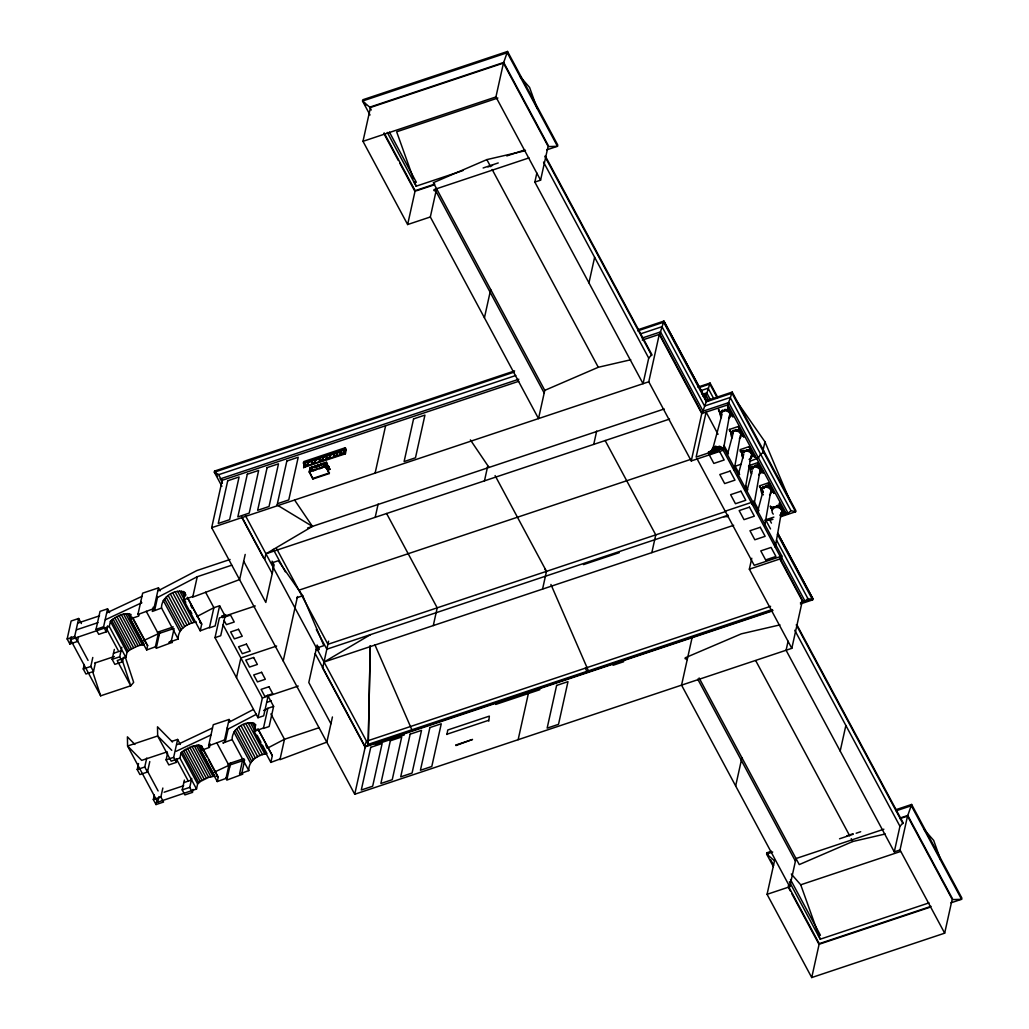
<?xml version="1.0" encoding="UTF-8"?>
<svg xmlns="http://www.w3.org/2000/svg" width="1029" height="1029" viewBox="0 0 1029 1029"><rect width="100%" height="100%" fill="white"/><g stroke="black" fill="none" stroke-linecap="round" stroke-linejoin="round"><path stroke-width="1.5" d="M719.361 449.364L719.824 447.255L716.608 446.818L712.865 448.477L714.512 447.281M740.919 451.165L740.417 451.615L740.057 450.123A2.187 0.707 71.5 0 1 740.224 449.596L749.459 446.509L749.781 448.695L749.176 447.075A2.187 0.707 71.5 0 1 749.356 446.547L749.459 446.509M311.826 468.375L311.272 467.359L310.115 467.745L310.655 468.761L311.826 468.375L311.748 467.089M329.524 469.185L326.167 462.728M753.897 505.432L759.724 472.26M764.701 525.575L770.541 492.389M775.236 547.287L781.345 512.532M723.631 448.322L729.484 415.382M734.153 470.034L740.288 435.524M745.035 489.791L751.106 455.667M328.598 641.157L322.759 667.692M224.425 616.101L224.798 614.403A4.823 4.026 12.4 0 0 224.528 615.419M78.397 636.99L77.394 641.479L69.856 644L67.155 638.97L71.13 621.014L78.68 618.493L81.381 623.535M125.178 656.759L133.68 682.394L130.734 685.777L100.649 695.823L70.499 639.639L71.117 636.822M69.856 644L71.181 638.019M77.394 641.479L74.693 636.449L78.68 618.493M95.491 662.509L93.498 671.487L85.96 674.008L83.259 668.979L84.262 664.49M107.621 625.851L106.296 631.832L98.745 634.353L96.044 629.324L100.032 611.367L107.569 608.859L109.588 612.628M93.498 671.487L90.809 666.458L92.79 657.48M106.296 631.832L103.595 626.802L107.569 608.859M121.846 658.972L130.734 685.777L117.203 660.567L125.898 657.441L109.28 626.468L110.412 621.387C115.608 616.615 123.995 611.818 131.03 614.493L130.027 619.008L146.645 649.968L155.392 646.829L158.299 633.735L146.234 611.265M123.39 657.351L122.4 661.84L114.849 664.361L112.148 659.332L114.348 649.415M122.4 661.84L119.698 656.811L121.821 647.228M125.898 657.441L127.03 652.347L129.667 649.955L138.027 645.775L144.189 644.527L127.57 613.554M138.735 616.037L130.027 619.008M153.244 607.213L152.305 611.458L161.54 608.023C160.82 597.347 176.332 586.993 185.104 593.077L183.599 599.856L200.218 630.816L209.504 627.381M153.9 608.563L158.479 587.868L142.658 593.141L137.912 614.506L153.9 608.563L154.71 610.094L157.45 597.72L156.64 596.203M146.645 649.968L147.649 645.466L132.535 617.31M159.894 631.69L156.215 648.309L172.19 642.379M149.784 761.563L147.456 772.033L139.918 774.554L137.217 769.525L138.542 763.544M174.094 628.616L171.328 641.054L172.139 642.585M147.456 772.033L144.755 767.004L146.748 758.026M514.629 370.903L214.585 471.063L214.341 472.195L221.904 486.305M171.38 640.861L168.923 642.418L178.158 638.996C177.76 628.976 187.677 623.214 196.359 622.018M231.705 565.217L197.259 576.716L192.732 597.129L239.616 579.571L245.198 554.425M779.57 558.541L802.324 600.949L791.815 648.334L354.735 794.247L211.691 527.684L222.2 480.299L518.757 381.296M162.852 788.034L160.858 797.012L163.56 802.041L156.022 804.562L153.321 799.533L154.311 795.044M156.022 804.562L157.013 800.073M177.014 759.376L176.345 762.386L168.807 764.907L166.106 759.878L167.573 753.279M196.513 789.024L179.895 758.051L181.014 752.971L183.651 750.578L192.024 746.398L198.185 745.137L214.804 776.11L208.643 777.358L200.269 781.538L197.632 783.931L196.513 789.024L157.72 802.196L158.98 796.562M200.218 630.816L201.723 624.037L187.368 597.296M176.345 762.386L173.657 757.357L177.631 739.414L171.599 741.42M196.835 616.59L213.878 607.689L219.614 605.772L215.151 625.928L209.401 627.844L213.878 607.689L205.568 592.202M268.067 696.119L263.694 715.824L257.996 717.727L215.01 637.633L219.383 617.927L255.269 605.965M193.118 789.41L192.449 792.394L184.911 794.915L182.21 789.886L184.384 780.098M225.094 616.024L220.72 635.729L215.01 637.633M192.449 792.394L189.748 787.365L191.741 778.387M226.007 778.413L217.26 781.551L200.642 750.591L201.645 746.076L198.185 745.137M210.173 743.864L209.389 747.44L200.642 750.591M236.503 677.687L240.876 657.968L276.634 646.032M224.554 739.954L208.578 745.884L213.26 724.725L229.094 719.451L224.502 740.147L225.325 741.677L228.078 729.227L227.319 729.484L256.504 714.229M264.672 559.454L265.932 553.821L312.443 526.385L294.68 500.158M217.26 781.551L218.264 777.049L201.645 746.076M436.579 188.757L430.328 216.978L407.638 224.541L362.98 141.32L370.491 107.466L503.438 63.078L548.097 146.298L540.585 180.165L534.848 182.082L643.048 383.688L648.72 358.105L651.884 354.619L545.203 155.816M214.379 772.123L228.901 765.319L244.735 760.032L242.355 761.28L239.525 774.001L248.774 770.58L232.155 739.607C231.422 728.931 246.947 718.576 255.707 724.66L254.214 731.439L270.833 762.399L280.12 758.965M225.968 778.58L228.901 765.319L216.849 742.848M230.496 763.312L226.779 780.098L242.754 774.168L241.944 772.638L244.336 761.82M303.414 463.101L303.735 461.622L345.32 447.731L346.297 449.557L345.345 453.84L303.632 467.475L304.25 464.671L303.414 463.101L344.998 449.223L345.32 447.731M303.774 467.719L304.725 463.436M303.632 467.475L304.803 467.089L304.867 463.243L344.11 450.149L343.789 453.48L344.11 450.149M307.594 464.606L308.134 462.162L307.8 465.494L307.594 464.606L304.314 465.7M311.272 467.359L310.462 470.986L324.559 466.278L325.357 462.651L326.527 462.265L326.27 466.922L329.331 473.52L312.919 478.999L309.163 472.002L310.115 467.745M311.89 464.13L312.224 460.786L308.417 462.69M257.996 717.727L262.369 698.022L223.087 624.822M314.951 462.15L315.491 459.706L315.157 463.037L314.951 462.15L311.671 463.243M312.919 478.999L309.858 472.401M248.774 770.58C248.375 760.56 258.279 754.797 266.974 753.601L262.434 745.15M319.492 461.584L319.826 458.252L315.787 460.233M322.553 459.616L323.093 457.159L322.772 460.503L322.553 459.616L319.286 460.709M273.611 706.383L267.862 708.299L263.398 728.455L269.135 726.538L273.611 706.383L267.656 695.295M326.386 459.294L326.72 455.95L323.389 457.699M329.331 473.52L325.588 466.523L326.527 462.265M283.207 660.965L297.497 596.511M329.447 457.313L329.987 454.857L329.653 458.201L329.447 457.313L326.18 458.407M333.808 456.812L334.142 453.48L330.283 455.397M336.869 454.844L337.409 452.387L337.075 455.718L336.869 454.844L333.602 455.937M270.833 762.399L272.325 755.62L257.983 728.879M340.303 453.699L340.843 451.242L340.509 454.574L340.303 453.699L343.57 452.606M345.345 453.84L344.998 449.223M407.638 224.541L415.15 190.687L384.113 132.857M375.109 473.134L385.605 425.749M375.199 517.343L378.132 504.017M332.431 716.969L326.849 742.128L279.952 759.685L284.48 739.259L270.884 713.933M540.585 180.165L495.927 96.945L503.438 63.078M507.541 51.45L503.695 62.473L548.843 146.581L557.474 146.285L557.757 145.012L507.541 51.45L362.813 99.762L362.53 101.035L370.028 115.004M354.735 794.247L365.244 746.848L315.208 653.621M484.427 317.781L490.679 289.561M433.286 625.593L437.209 607.83L386.582 513.458M534.848 182.082L536.855 173.052M484.466 480.865L487.733 466.06M446.946 734.526L447.756 729.998L489.341 716.12L488.801 721.149M525.497 150.671L486.846 159.611L433.338 182.699L544.778 390.364L538.514 418.584L430.328 216.978M588.948 282.885L594.621 257.289M542.566 589.115L546.489 571.352L495.103 475.591M518.14 739.697L528.649 692.298M593.746 444.387L596.679 431.061M718.036 434.302L706.113 412.102L696.144 457.082L723.773 447.859L723.233 450.265L691.256 460.941L648.772 381.785L659.28 334.399L701.765 413.555L727.863 404.847L732.224 392.075L706.576 400.641L702.215 413.401L659.73 334.245L663.885 321.087L637.993 329.73M651.833 552.637L655.756 534.887L605.129 440.502M691.256 460.941L701.971 412.59M704.916 399.342L710.061 383.045L697.881 387.11M709.508 452.053L719.94 448.104L709.624 451.551M692.067 637.748L681.558 685.147L789.757 886.754L767.068 894.33L811.727 977.55L944.673 933.174L952.172 899.307L907.514 816.087L899.963 818.608M734.474 469.314L735.156 466.214L740.957 464.285M763.029 450.368L764.933 441.775L736.52 401.001M752.276 504.39L752.804 501.972L725.188 511.194M791.815 648.334L749.344 569.178L751.762 558.258M749.344 569.178L781.32 558.503L781.847 556.097L723.773 447.859M735.658 785.95L741.909 757.73M788.085 641.221L786.092 650.251L894.278 851.871L900.015 849.954L907.514 816.087M812.884 598.749L777.68 533.151L812.884 598.737L812.627 599.881L800.446 603.946M771.467 851.24L766.901 852.771L766.618 854.044L773.358 866.611M767.068 894.33L774.58 860.463M789.757 886.754L796.009 858.533L883.872 829.207M840.191 751.054L845.864 725.471M811.727 977.55L819.238 943.683L788.201 885.853M894.278 851.871L899.951 826.274L903.115 822.788L797.192 625.4M911.63 804.459L907.784 815.47L952.931 899.59L961.562 899.295L961.845 898.021L911.63 804.459L896.4 809.54M321.614 467.68L322.399 467.693M328.508 468.619L328.765 469.546M719.528 449.93L709.225 453.377L719.631 449.557M746.913 490.987L752.289 470.806M757.305 512.686L763.106 490.936M712.994 447.937L722.101 413.992M727.529 454.188L733.33 432.592A3.717 3.113 12.6 0 0 733.188 433.389M737.922 475.874L743.723 454.278M315.067 467.346L314.231 466.253L313.729 467.462M315.659 466.266C317.048 463.976 317.781 468.272 315.877 466.6M317.176 466.639L316.508 465.713M317.781 465.558L318.257 464.889M324.186 463.127L324.444 464.066M719.914 448.773L708.582 452.194M719.708 449.364L708.647 452.528M762.502 472.388L758.412 463.462L762.708 471.462L762.502 472.388L759.466 473.404M776.779 505.689L779.828 504.673L780.033 503.747L784.33 511.747L780.96 513.021M728.005 408.037L728.249 407.24L732.918 417.041A2.277 0.733 71.5 0 0 733.085 416.513L732.391 414.944A2.187 0.707 71.5 0 0 732.224 415.472L732.301 416.308L728.043 408.166M738.809 428.18L739.066 427.382L743.157 436.335L738.861 428.308M749.626 448.322L749.871 447.525L753.961 456.464L749.665 448.451M719.271 411.111L718.435 409.838A2.187 0.707 71.5 0 1 718.615 409.31L719.22 410.044M730.088 431.254L729.239 429.981A2.187 0.707 71.5 0 1 729.42 429.453L738.642 426.366L738.963 428.553L738.372 426.932A2.187 0.707 71.5 0 1 738.552 426.405L738.642 426.366M326.116 462.818L311.324 467.732M364.562 746.218L366.491 741.202L770.605 606.313M711.991 449.776L712.492 448.541A6.097 5.094 12.6 0 1 715.952 446.162M311.324 467.59L326.064 462.613M364.639 748.186L365.244 746.848L772.638 610.853M328.714 466.78L327.492 467.192L327.466 465.983M328.585 467.089L328.56 466.124L327.595 466.047M312.79 470.24L311.427 467.693L311.916 466.999M323.428 464.671L323.415 463.706M224.451 615.972L225.017 615.072M313.884 470.767L313.266 470.742M315.298 469.713L316.032 469.726M749.421 467.59L748.636 466.407A2.277 0.733 71.5 0 1 748.739 465.725L758.051 462.523L758.643 463.873A2.187 0.707 71.5 0 1 758.553 464.542L757.768 463.359A2.277 0.733 71.5 0 1 757.859 462.69L758.051 462.523M773.937 493.47L773.409 491.373L774.104 492.672A2.187 0.707 71.5 0 1 774.014 493.354M768.856 482.665L768.676 482.82A2.277 0.733 71.5 0 0 768.573 483.501L769.28 484.813A2.187 0.707 71.5 0 0 769.448 484.003L768.856 482.665L759.543 485.868A2.277 0.733 71.5 0 0 759.453 486.55L760.225 487.733A2.187 0.707 71.5 0 0 760.328 487.322L761.319 490.241M720.081 448.245L708.415 452.13L709.328 451.975M713.136 448.425L713.997 447.551M732.224 392.075L795.841 510.628L795.597 511.773L790.954 510.641L788.163 513.355L780.612 515.876M777.435 534.283L812.627 599.881L807.881 598.556L805.038 601.18L800.472 602.698M327.183 464.838L327.415 463.912L326.36 463.526M328.56 468.619L329.46 468.427M329.717 469.571L330.013 468.812M729.767 413.812A3.717 3.113 12.6 0 0 729.651 412.989A5.081 4.245 12.6 0 0 723.168 411.124L721.162 412.436A5.081 4.245 12.6 0 0 721.458 417.645M713.702 447.782L711.862 449.905L719.824 447.255M739.375 438.753A5.081 4.245 12.6 0 0 740.365 433.248A5.081 4.245 12.6 0 0 733.973 431.267L731.979 432.579A5.081 4.245 12.6 0 0 732.262 437.788M712.132 450.843L714.602 449.236L717.766 448.966M749.073 459.436A5.081 4.245 12.6 0 0 751.492 453.905A5.081 4.245 12.6 0 0 744.79 451.409L742.784 452.721A5.081 4.245 12.6 0 0 743.079 457.931M314.835 467.616L314.591 466.471L313.652 467.153M318.09 464.967L318.295 466.266M317.125 466.639L316.032 466.729M322.309 463.564L322.013 464.323L323.325 464.645M321.177 465.494L321.305 464.413M324.418 462.857L324.624 464.156M320.148 468.709L319.672 468.697M712.865 448.477L714.46 447.486M730.23 431.048L731.156 434.032M742.681 455.513L741.047 451.191M750.514 470.099L749.588 467.115M772.136 510.384L770.901 506.782M370.53 634.623L324.006 662.046L733.677 525.304M158.466 590.607L196.796 570.581L230.072 559.467M157.501 597.476L197.259 576.716M229.081 722.191L253.211 709.573M263.604 710.524L267.862 708.299M267.45 748.16L284.48 739.259L318.939 727.76M327.209 464.684L326.103 464.542M328.483 467.05L327.376 466.909M329.756 469.417L328.984 469.494M320.997 465.584L320.971 464.195L319.955 465.198M325.64 467.513L325.769 468.092M722.049 411.664L723.155 411.137M732.867 431.807L733.973 431.28M743.671 451.95L744.777 451.422M177.374 744.61L212.386 728.03M106.913 612.782L141.77 596.447M105.357 619.78L141.68 602.762M143.764 640.54L158.299 633.735L172.692 628.925M175.972 751.363L210.829 735.028M544.778 390.364L598.286 367.276L630.751 359.764M885.236 833.992L852.771 841.503L799.25 864.592L699.115 677.97M183.599 599.856L192.886 596.408M225.364 741.472L222.907 743.041L232.155 739.607M254.214 731.439L263.501 727.992M714.345 451.165L709.225 453.377M109.28 626.468L70.499 639.639M179.895 758.051L171.2 761.19L157.669 735.979L157.501 726.808L172.486 742.025M546.811 149.848L557.474 146.285L507.271 52.723L362.53 101.035L369.745 107.183L503.695 62.473M362.98 141.32L495.927 96.945M497.869 98.012L396.654 131.802L413.439 178.634M414.378 182.892L416.321 182.236L389.412 132.085M387.29 132.407L416.14 186.185L462.973 170.557M506.782 155.932L524.919 149.874M415.15 190.687L434.791 184.127M483.128 167.984L498.242 162.942M416.398 190.789L433.145 185.207M487.952 166.904L492.518 165.386M528.996 157.9L434.006 189.606L433.826 190.442L436 191.381L544.187 392.988M514.371 372.048L214.341 472.195L218.843 474.626L222.418 483.154M637.736 330.862L663.628 322.218L706.318 401.773L731.966 393.207L795.597 511.773L780.509 516.802M218.843 474.626L515.799 375.495M640.668 333.808L661.994 326.695L704.569 406.031L730.217 397.477L790.954 510.641M518.822 379.225L220.155 478.922L222.2 480.299M642.263 338.014L660.554 331.917L703.077 411.163L728.725 402.609L788.163 513.355L785.937 513.085L779.905 515.092M642.263 340.072L659.73 334.245M337.692 452.914L341.139 451.77M344.406 450.676L345.564 450.29M304.25 464.671L305.42 464.285M304.533 466.587L344.947 453.094M327.081 463.282L325.91 463.667L325.357 462.651M309.163 472.002L325.588 466.523M325.1 467.307L326.27 466.922M313.06 478.369L329.473 472.89M211.691 527.684L648.772 381.785M699.193 387.586L709.843 384.023L717.419 398.146M700.505 390.763L708.106 388.216L713.419 398.12M702.151 394.416L706.717 392.885L710.434 399.805M307.568 528.006L664.181 408.976M702.884 396.049L705.855 395.059L708.84 400.603M265.919 553.795L669.532 419.086M78.41 622.879L99.543 615.831M272.338 562.722L278.306 560.728L302.732 595.765L323.865 645.633L317.897 647.627M76.879 629.684L97.948 622.648M67.155 638.97L74.693 636.449M96.044 629.324L103.595 626.802M173.322 626.944L157.488 632.23L159.058 635.498M298.899 590.196L690.459 459.474M225.222 615.098L222.174 616.024L225.312 615.458M225.222 615.368L222.315 616.075M222.521 616.384L225.441 615.818M710.473 453.892L717.843 451.422M113.486 653.299L121.036 650.778M223.949 617.259L230.522 615.072L234.252 622.018L226.367 624.642L224.129 620.487M94.784 663.049L114.348 656.515M83.259 668.979L90.809 666.458M112.148 659.332L119.698 656.811M296.764 597.759L302.732 595.765M740.533 451.499L743.581 450.483M762.721 451.795L764.032 451.358L763.775 452.49L760.585 454.059L758.45 457.982L749.652 461.378M749.086 467.436L752.122 466.42M755.17 465.404L758.206 464.388M765.975 485.547L769.023 484.53L773.319 492.531L769.229 483.604M725.574 511.567L327.942 644.308L276.557 548.56M728.249 515.207L326.862 649.196L316.327 629.568M583.469 564.625L619.278 552.663M770.695 507.721L773.744 506.705M781.088 513.69L784.124 512.674L783.828 512.056M764.817 520.134L773.872 517.111M765.525 520.918L771.57 518.899M766.849 519.581L769.936 520.327L772.959 519.323M262.369 698.022L298.243 686.06M267.411 702.164L271.257 700.878M167.264 751.839L141.693 760.367L127.583 746.012L127.416 736.841L134.902 744.456M137.217 769.525L144.755 767.004M166.106 759.878L173.657 757.357M765.64 559.917L775.943 556.47L771.094 547.441L760.778 550.875L765.64 559.917M781.847 556.097L754.231 565.32L696.89 458.471M243.912 758.605L228.078 763.891L229.673 767.081M183.831 782.58L191.368 780.072M164.113 792.227L183.677 785.706M153.321 799.533L160.858 797.012M182.21 789.886L189.748 787.365M772.084 609.541L368.215 744.353L245.442 515.632M772.856 610.248L364.729 746.488L322.36 667.525M802.324 600.949L805.038 601.18L781.5 557.306M375.315 744.623L404.268 734.963M495.695 704.441L539.891 689.687M613.04 665.274L623.703 661.711M800.703 602.814L811.366 599.251M446.805 734.282L488.389 720.403M772.715 852.012L766.618 854.044L773.821 860.193M896.118 810.813L911.347 805.733L961.562 899.295L950.899 902.857M846.893 835.805L852.99 833.773M900.182 818.016L907.784 815.47M839.535 838.789L853.131 834.249M856.154 833.233L860.681 831.728M791.301 873.994L800.729 884.799L900.439 851.523M818.454 935.888L820.409 935.245L790.504 879.525M789.384 881.712L820.229 939.194L929.007 902.883M819.238 943.683L931.026 906.369M930.087 907.205L818.968 944.3L791.88 893.841M225.917 615.046L225.557 616.847L219.614 605.772M779.982 624.886L741.33 633.838L685.237 657.788L685.057 658.611L687.231 659.55M327.042 464.774L326.257 464.671M327.827 465.854L327.235 466.909M329.1 468.221L328.495 469.275M320.559 464.143L319.89 464.851L320.842 465.468M322.45 463.629L323.222 463.732M318.218 465.044L319.376 465.61L318.527 466.163M316.34 465.558L315.671 466.433M314.694 467.539L313.768 467.307M723.786 516.699L728.442 516.571M312.083 467.115L312.816 467.385M312.186 468.285L312.957 467.385M326.72 463.642L327.454 464.401M327.994 466.008L328.714 466.767M318.321 466.111L319.196 466.086L319.041 464.992M311.993 468.234L313.022 467.565M729.522 429.415L730.088 430.469M216.347 776.175L218.264 777.049M222.611 616.641L222.637 617.696L222.778 616.705M719.181 446.779L720.467 447.332A5.389 4.502 12.6 0 1 722.397 449.146M311.98 468.555L312.443 469.25M199.858 622.391L201.723 624.037M276.724 504.763L312.404 526.385M146.903 644.913L147.649 645.466M316.186 649.235L316.765 649.788L317.807 648.129L318.964 649.711L319.157 648.875L317.112 645.054L308.803 682.51L330.926 723.76M171.779 750.321L157.669 735.979L127.583 746.012L157.72 802.196M520.159 76.609L529.588 87.426L537.177 108.572M924.235 829.618L933.676 840.423L940.712 860.064M323.492 464.015C321.421 461.918 322.399 466.87 323.582 464.028M272.325 755.62L258.035 729.317M470.382 439.897L489.019 467.423M727.863 404.847L785.937 513.085M779.789 504.544L784.124 512.674M710.061 383.045L717.625 397.155M740.739 450.573L742.179 453.249M760.392 487.257L763.081 492.261M718.924 411.214L721.059 415.227M769.936 520.327L771.441 523.118M766.052 520.597L770.528 528.957M776.509 540.084L807.881 598.556M723.992 445.403L728.455 453.725M735.156 466.214L739.632 474.549M745.588 485.649L747.826 489.804M753.781 500.904L758.99 510.628M723.233 450.265L781.32 558.503M780.021 558.387L802.774 600.795M719.31 450.946L724.159 459.989L713.856 463.436L708.994 454.368M545.01 156.652L651.691 355.442M796.253 624.822L902.935 823.612M543.531 162.08L648.72 358.105M794.774 630.262L899.951 826.274M900.015 849.954L944.673 933.174M486.846 159.611L490.64 166.672M492.158 169.502L598.286 367.276M755.736 660.669L849.735 835.844M851.253 838.674L852.771 841.503M697.752 679.153L795.43 861.17M369.745 107.183L371.25 109.987M384.036 133.821L398.326 160.46M399.831 163.264L414.88 191.304M788.87 888.233L790.375 891.037M364.317 102.553L365.809 105.344M766.901 852.771L768.406 855.562M770.644 859.755L773.641 865.338M585.257 668.168L587.495 672.349M273.29 549.37L285.329 571.802M241.905 517.021L272.222 573.526M242.304 518.333L263.488 557.808M214.585 471.063L217.621 476.71M243.693 561.217L265.816 602.441L274.126 564.96L272.08 561.139L273.2 569.14M184.397 592.099L185.915 594.916M187.419 597.733L201.015 623.072M183.239 591.418L185.503 595.65M190.789 605.502L192.294 608.319M253.841 723.001L255.359 725.818M265.932 745.523L267.437 748.34M181.657 591.07L184.68 596.691M252.272 722.654L256.054 729.69M179.741 591.045L185.786 602.312M190.314 610.75L191.831 613.567M250.356 722.628L254.883 731.079M257.147 735.298L260.929 742.333M177.567 591.366L194.185 622.339M248.169 722.95L264.787 753.923M175.213 592.009L191.831 622.982M245.828 723.593L262.446 754.566M172.808 592.961L189.426 623.921M243.41 724.545L260.028 755.505M170.428 594.157L187.046 625.13M241.043 725.741L257.662 756.714M168.19 595.559L184.808 626.532M238.805 727.143L255.424 758.116M166.196 597.116L182.815 628.076M236.811 728.686L253.43 759.659M164.524 598.737L181.143 629.709M235.126 730.32L251.745 761.293M158.479 587.868L160.112 590.89M229.094 719.451L230.174 721.458M163.238 600.37L179.856 631.343M233.853 731.953L250.471 762.926M227.242 727.786L228.065 729.304M161.54 608.023L178.158 638.996M140.806 601.489L141.616 603.007M138.066 613.85L138.876 615.381M155.495 646.341L156.318 647.858M208.681 745.433L209.492 746.964M226.11 777.924L226.92 779.442M132.548 618.172L146.144 643.511M200.899 745.523L206.945 756.791M208.45 759.608L217.518 776.496M129.114 613.631L131.378 617.85M199.729 745.202L201.234 748.019M125.718 613.734L142.336 644.707M196.333 745.318L212.952 776.29M123.634 614.159L140.253 645.132M194.249 745.742L210.868 776.715M121.409 614.815L138.027 645.775M192.024 746.398L208.643 777.358M119.145 615.664L135.764 646.624M189.76 747.247L206.379 778.207M116.933 616.667L133.551 647.64M187.548 748.25L204.166 779.223M114.862 617.799L131.48 648.759M185.477 749.382L202.096 780.342M113.049 618.995L129.667 649.955M177.631 739.414L180.332 744.443M183.651 750.578L200.269 781.538M111.531 620.204L128.149 651.177M182.146 751.787L198.764 782.76M110.412 621.387L127.03 652.347M181.014 752.971L197.632 783.931M106.193 628.089L118.129 650.341M176.255 758.669L188.191 780.908M76.853 639.523L88.044 660.386M146.915 770.104L158.106 790.954M544.791 568.561L546.103 571.481M550.914 584.446L588.434 670.844M374.942 644.874L411.87 729.78M764.933 441.775L790.401 501.83M800.729 884.799L820.229 939.194M414.52 181.657L416.14 186.185M92.751 672.001L100.649 695.823M779.39 503.644L780.175 504.827A2.187 0.707 71.5 0 0 780.265 504.146L779.48 502.962A2.277 0.733 71.5 0 0 779.39 503.644M224.682 615.972A4.682 3.897 12.4 0 1 224.759 614.956M731.413 433.158A5.081 4.245 12.6 0 1 733.175 430.366M735.542 429.582A5.081 4.245 12.6 0 1 741.459 434.521M732.481 436.849A5.081 4.245 12.6 0 1 731.76 435.859M731.58 432.579A5.081 4.245 12.6 0 1 736.751 430.109A5.081 4.245 12.6 0 1 741.292 433.904M735.979 430.572A3.717 3.113 12.6 0 1 737.896 430.727M740.108 432.347A3.717 3.113 12.6 0 1 740.571 433.955M711.811 450.612A6.084 5.081 12.6 0 1 714.358 447.512M715.76 447.01A6.084 5.081 12.6 0 1 722.744 449.429M719.078 446.174A6.097 5.094 12.6 0 1 722.937 448.58M720.673 414.134A5.081 4.245 12.6 0 1 722.371 410.224M724.738 409.439A5.081 4.245 12.6 0 1 730.371 415.446M720.956 415.716A5.081 4.245 12.6 0 1 723.374 410.185M724.622 409.928A5.081 4.245 12.6 0 1 725.947 409.966M727.233 410.288A5.081 4.245 12.6 0 1 730.268 415.948A5.094 4.257 12.6 0 1 728.776 417.671M729.561 413.105A5.081 4.245 12.6 0 1 728.571 418.61M712.377 450.638A5.389 4.502 12.6 0 1 712.582 449.48M722.898 411.716A3.717 3.113 12.6 0 1 724.275 410.674M727.079 410.584A3.717 3.113 12.6 0 1 727.966 410.957M746.359 449.737A5.081 4.245 12.5 0 1 751.492 451.963A5.081 4.245 12.5 0 1 751.389 456.696M742.295 454.432A5.081 4.245 12.5 0 1 743.993 450.522M742.578 456.001A5.081 4.245 12.6 0 1 742.398 452.721M743.002 451.77A5.081 4.245 12.6 0 1 744.996 450.47M747.556 450.252A5.081 4.245 12.6 0 1 751.89 456.233A5.094 4.257 12.6 0 1 750.398 457.956M744.134 452.734A3.717 3.113 12.6 0 1 744.52 452.001M745.112 451.397A3.717 3.113 12.6 0 1 745.884 450.959M748.7 450.869A3.717 3.113 12.6 0 1 749.588 451.242M750.913 452.49A3.717 3.113 12.6 0 1 751.389 454.098M761.936 492.068A5.081 4.232 12.4 0 1 761.524 490.987M761.473 489.868A5.081 4.232 12.4 0 1 761.743 488.801M771.236 492.299A5.081 4.232 12.4 0 0 768.2 486.64A5.094 4.245 12.4 0 0 762.348 487.849M763.402 494.82A5.081 4.232 12.4 0 1 761.91 489.097A5.081 4.232 12.4 0 1 768.406 487.759A5.081 4.232 12.4 0 1 771.03 493.251A5.094 4.245 12.5 0 1 769.538 494.962M762.759 492.557A5.081 4.232 12.4 0 1 762.039 491.579M761.64 490.499A5.081 4.232 12.4 0 1 763.351 486.588M765.705 485.804A5.081 4.232 12.4 0 1 771.351 491.811M763.788 488.621A3.717 3.1 12.4 0 1 764.29 487.965M767.724 487.051A3.717 3.1 12.4 0 1 768.65 487.334M769.473 487.81A3.717 3.1 12.4 0 1 770.837 489.997M773.242 514.14A5.081 4.232 12.4 0 1 773.216 508.66A5.081 4.232 12.4 0 1 779.596 508.094A5.081 4.232 12.4 0 1 781.834 513.394A5.094 4.245 12.5 0 1 780.355 515.105M772.547 508.943A5.094 4.245 12.4 0 1 779.004 506.782A5.081 4.232 12.4 0 1 782.323 511.374M782.053 512.442A5.081 4.232 12.4 0 1 781.448 513.394M782.156 511.953A5.081 4.232 12.5 0 1 781.551 512.905M772.676 508.455A5.081 4.232 12.5 0 1 774.168 506.731M776.522 505.946A5.081 4.232 12.5 0 1 782.439 510.873M773.885 544.187A6.097 5.081 12.4 0 1 774.876 545.293M779.455 507.477A3.717 3.1 12.4 0 1 781.628 510.963M751.62 473.867A5.081 4.232 12.4 0 1 751.594 468.375A5.081 4.232 12.4 0 1 757.987 467.809A5.081 4.232 12.4 0 1 760.225 473.108A5.094 4.245 12.5 0 1 758.733 474.819M750.938 468.658A5.094 4.245 12.4 0 1 752.431 466.934M753.537 466.407A5.094 4.245 12.4 0 1 757.395 466.497A5.081 4.232 12.4 0 1 760.714 471.089M760.431 472.157A5.081 4.232 12.4 0 1 759.826 473.108M760.547 471.668A5.081 4.232 12.5 0 1 759.942 472.62M750.771 469.237A5.081 4.232 12.5 0 1 752.546 466.446M754.9 465.661A5.081 4.232 12.5 0 1 760.817 470.6M752.263 503.901A6.097 5.081 12.4 0 1 753.254 505.007M752.713 469.25A3.717 3.1 12.4 0 1 753.472 467.822M757.846 467.192A3.717 3.1 12.4 0 1 759.801 469.044M760.032 469.854A3.717 3.1 12.4 0 1 760.007 470.665M728.442 407.574L728.043 408.384L727.567 406.789A2.187 0.707 71.5 0 1 727.735 406.262L728.442 407.574M743.903 436.386L743.903 436.656A2.277 0.733 71.5 0 1 743.723 437.184L743.028 435.614A2.187 0.707 71.5 0 1 743.195 435.087L743.903 436.386M754.707 456.529L754.707 456.799A2.277 0.733 71.5 0 1 754.527 457.326L753.833 455.757A2.187 0.707 71.5 0 1 754.013 455.23L754.707 456.529M762.425 471.758L763.209 473.211A2.187 0.707 71.5 0 0 763.299 472.53L762.811 471.218L762.425 471.758M784.047 512.043L784.831 513.497A2.187 0.707 71.5 0 0 784.921 512.815L784.432 511.503L784.047 512.043M370.26 645.749L368.215 744.353L370.299 645.749M227.718 480.775L218.251 523.465L229.621 519.671L239.088 476.967L227.718 480.775M247.294 474.228L237.828 516.931L249.198 513.124L258.665 470.433L247.294 474.228M267.116 467.616L257.649 510.307L269.032 506.512L278.486 463.822L267.116 467.616M286.847 461.031L277.38 503.721L288.763 499.927L298.217 457.236L286.847 461.031M413.568 418.893L404.101 461.584L415.472 457.789L424.938 415.099L413.568 418.893M370.749 747.324L361.295 790.015L372.665 786.22L382.132 743.53L370.749 747.324M390.338 740.79L380.871 783.481L392.242 779.686L401.709 736.996L390.338 740.79M410.159 734.166L400.693 776.869L412.063 773.062L421.53 730.371L410.159 734.166M429.89 727.58L420.424 770.271L431.794 766.476L441.261 723.786L429.89 727.58M456.104 744.932L455.963 745.562L472.517 739.452L456.104 744.932M556.612 685.443L547.145 728.133L558.515 724.339L567.982 681.648L556.612 685.443M771.043 507.876L770.258 506.692A2.277 0.733 71.5 0 1 770.348 506.011L771.133 507.194A2.187 0.707 71.5 0 1 771.043 507.876M238.509 629.298L230.625 631.935L234.355 638.88L242.239 636.244L238.509 629.298M730.127 471.076L719.811 474.523L724.66 483.579L734.976 480.131L730.114 471.076M246.458 644.115L238.574 646.752L242.304 653.698L250.188 651.061L246.458 644.115M740.931 491.219L730.616 494.666L735.465 503.721L745.781 500.274L740.931 491.219M253.648 657.492L245.764 660.129L249.481 667.075L257.379 664.451L253.648 657.492M749.472 507.156L739.156 510.59L744.018 519.645L754.334 516.185L749.472 507.156M261.598 672.31L253.713 674.947L257.443 681.893L265.328 679.269L261.598 672.31M268.993 686.742L261.109 689.379L264.826 696.324L272.711 693.7L268.981 686.742M760.29 527.298L749.974 530.732L754.823 539.775L765.139 536.328L760.29 527.298M222.869 615.921L222.174 616.024L222.869 615.934M706.576 400.628L663.885 321.074L706.576 400.641"/></g></svg>
